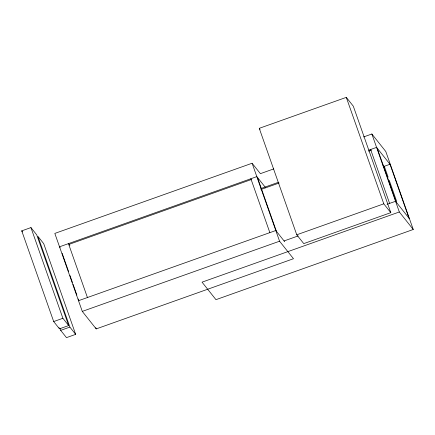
<?xml version="1.0" encoding="UTF-8"?>
<svg xmlns="http://www.w3.org/2000/svg" width="435" height="435" viewBox="0 0 435 435"><rect width="100%" height="100%" fill="white"/><g stroke="black" fill="none" stroke-linecap="round" stroke-linejoin="round"><path stroke-width="0.65" d="M259.26 128.325L346.298 97.364L353.312 106.183L390.804 212.65L303.76 243.611L296.752 234.797L259.26 128.325L260.081 129.364M21.75 230.86L30.945 227.587L36.725 234.862L68.67 325.565L59.475 328.833L53.69 321.563L21.75 230.86L22.576 231.898M252.104 163.239L54.821 233.416L82.28 311.395L96.206 328.903L293.489 258.722L279.564 241.213L252.104 163.239L260.391 173.657L273.767 168.9M363.584 136.949L371.865 134.002L385.791 151.51L413.25 229.49L215.967 299.671L202.041 282.157L399.325 211.981L413.25 229.49M69.056 244.378L251.468 179.486M260.94 188.524L278.536 182.265M368.711 150.184L376.579 147.383L390.505 164.892M260.94 189.486L279.134 183.015M368.668 151.162L371.229 150.254L370.631 149.499L389.608 203.401M384.056 166.382L390.005 164.267L408.987 218.163M78.512 300.699L275.801 230.517L284.68 241.691M296.752 234.797L383.79 203.83L390.804 212.65M53.69 321.563L62.885 318.289L68.67 325.565M82.28 311.395L279.564 241.213M284.082 240.936L298.154 235.933M387.052 204.309L395.562 201.28L409.482 218.794M60.688 330.361L69.883 327.093L75.668 334.368L66.473 337.636L60.688 330.361L60.014 328.447M382.398 164.305L384.556 167.013L388.129 177.154M265.703 187.79L256.819 176.621L59.535 246.803L60.133 247.553M69.883 245.422L68.458 243.627L87.435 297.524M389.243 180.329L396.611 201.253M377.178 148.139L396.16 202.036M371.865 134.002L399.325 211.981M346.298 97.364L383.79 203.83M257.417 177.371L276.399 231.268M250.87 178.736L269.852 232.633M95.76 327.647L96.206 328.903M62.14 253.262L68.616 271.647M69.953 275.453L72.411 282.429M73.08 284.332L76.881 295.109M78.218 298.916L78.887 300.819M75.668 334.368L43.723 243.66L37.943 236.39L69.883 327.093M30.945 227.587L62.885 318.289M59.024 327.555L59.475 328.833"/></g></svg>
